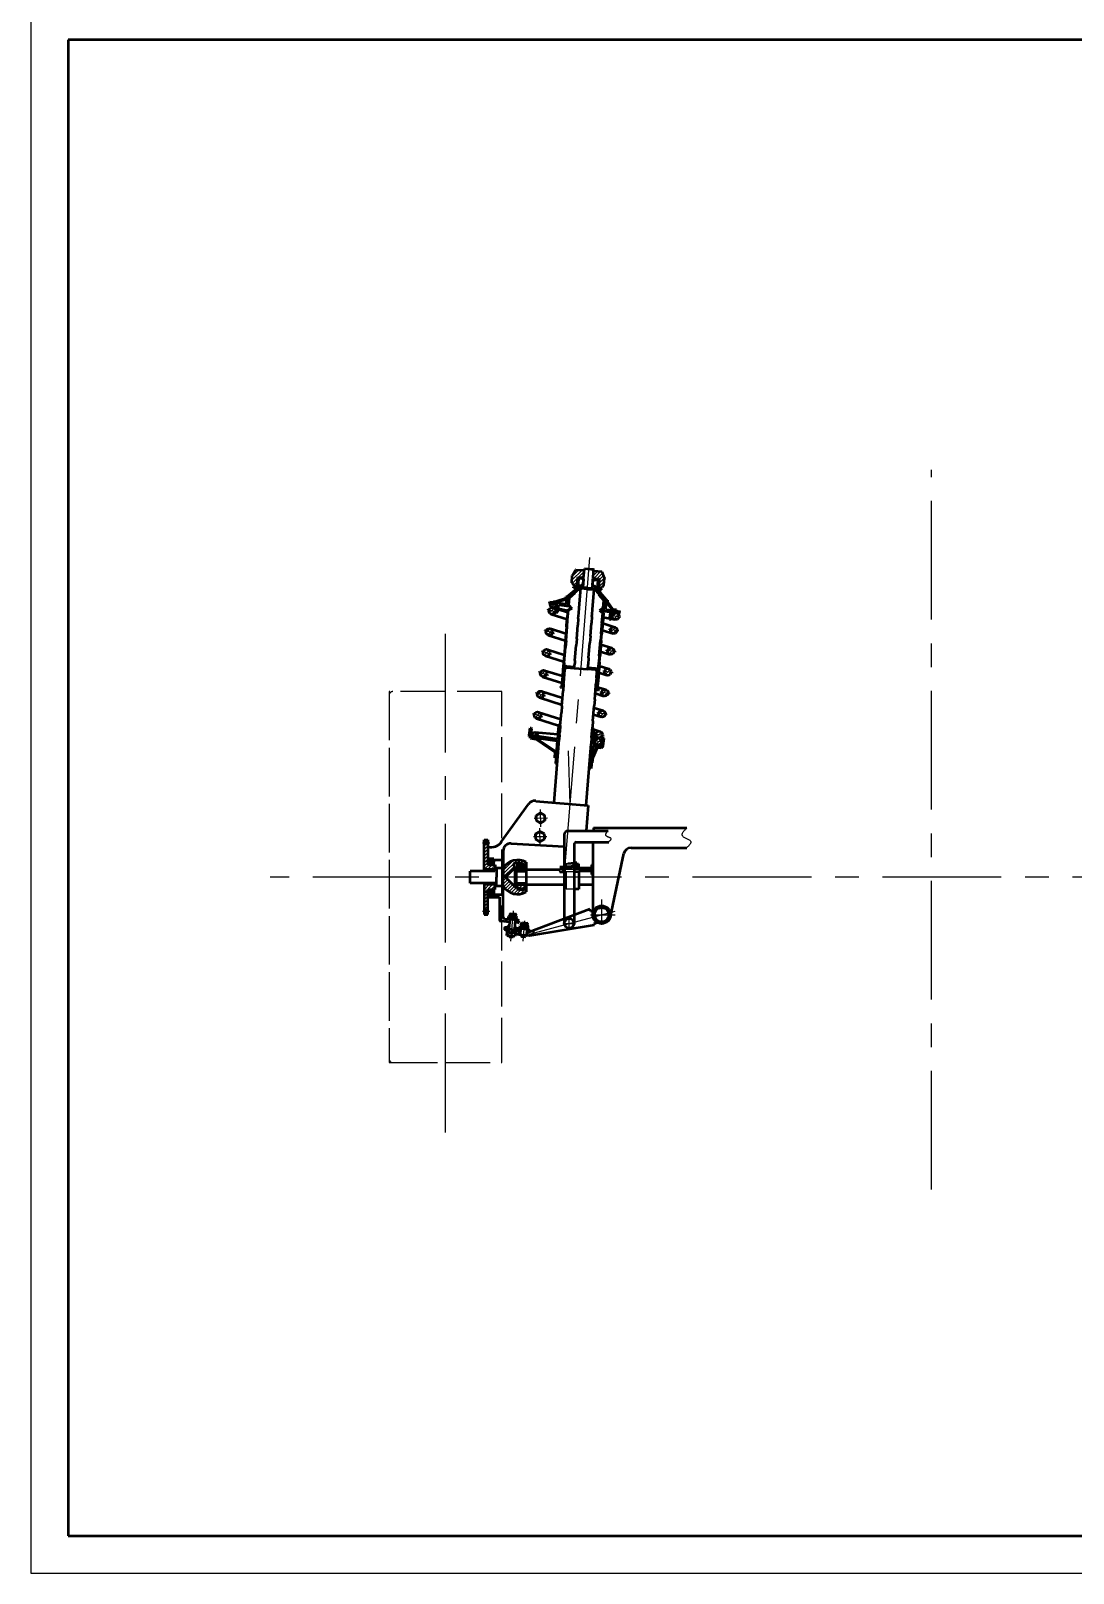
# Model space of a CAD drawing. Header units: millimetres. Extents: x 7185 to 8369, y 2371 to 4859.
# Drawn here: x 7185.3 to 7464, y 2370.5 to 2782.9 of the extents above; entities that cross this region are included whole.
import ezdxf

# ---------------------------------------------------------------- set-up
doc = ezdxf.new("R2010")
doc.units = ezdxf.units.MM
doc.linetypes.add('ACAD_ISO02W100', pattern=[15, 12, -3])
doc.linetypes.add('CENTER', pattern=[50.8, 31.75, -6.35, 6.35, -6.35])
for name, color, linetype, lineweight in [('中心线层', 1, 'CENTER', 25), ('剖面线层', 2, 'Continuous', 25), ('总内框线', 7, 'Continuous', 50), ('标注层', 3, 'Continuous', 25), ('粗实线层', 250, 'Continuous', 50), ('虚线层', 4, 'ACAD_ISO02W100', 25)]:
    doc.layers.add(name, color=color, linetype=linetype, lineweight=lineweight)
pattern_1 = [(45, (7270.7519, 4468.92303), (-0.4490128, 0.4490128), [])]
pattern_2 = [(40, (7438.9614, 4467.35284), (-0.40817013, 0.48643822), [])]

msp = doc.modelspace()

# ---------------------------------------------------------------- hatches: boundary and pattern name
at = {"layer": '剖面线层'}
h = msp.add_hatch(dxfattribs=at)
h.set_pattern_fill('ANSI31', color=256, scale=0.2)
h.set_pattern_definition(pattern_1)
h.paths.add_polyline_path([(7309.42, 2559.94), (7307.49, 2559.94), (7307.49, 2565.52), (7306.49, 2565.52), (7306.49, 2558.64), (7309.42, 2558.64)])
h.paths.add_polyline_path([(7309.11, 2560.55), (7308.81, 2560.55, -0.309941), (7308.53, 2560.55), (7308.07, 2560.55, -0.309941), (7307.78, 2560.55), (7307.49, 2560.55), (7307.49, 2559.94), (7309.11, 2559.94)], flags=17)
h.paths.add_polyline_path([(7309.11, 2561.57), (7307.49, 2561.57), (7307.49, 2560.96), (7307.78, 2560.96, -0.309941), (7308.07, 2560.96), (7308.53, 2560.96, -0.309941), (7308.81, 2560.96), (7309.11, 2560.96)], flags=17)
h.paths.add_polyline_path([(7309.42, 2554.64), (7306.49, 2554.64), (7306.49, 2547.76), (7307.49, 2547.76), (7307.49, 2553.34), (7309.42, 2553.34)])
h.paths.add_polyline_path([(7309.11, 2553.34), (7307.49, 2553.34), (7307.49, 2552.74), (7307.78, 2552.74, -0.309941), (7308.07, 2552.74), (7308.53, 2552.74, -0.309941), (7308.81, 2552.74), (7309.11, 2552.74)], flags=17)
h.paths.add_polyline_path([(7309.11, 2552.32), (7308.81, 2552.32, -0.309941), (7308.53, 2552.32), (7308.07, 2552.32, -0.309941), (7307.78, 2552.32), (7307.49, 2552.32), (7307.49, 2551.72), (7309.11, 2551.72)], flags=17)
h.paths.add_polyline_path([(8367.2, 4858.19), (8369.12, 4858.19), (8369.12, 4859.38), (8367.2, 4859.38)], flags=9)
h = msp.add_hatch(dxfattribs=at)
h.set_pattern_fill('ANSI31', color=256, scale=0.2)
h.set_pattern_definition(pattern_1)
h.paths.add_polyline_path([(7311.62, 2559.04), (7311.62, 2556.64), (7312.25, 2556.64), (7314.84, 2559.23), (7314.84, 2559.43, -1.160876), (7314.98, 2560.39, -0.198746), (7317.79, 2559.66), (7317.79, 2560.6, 0.405398)])
h.paths.add_polyline_path([(7312.25, 2556.64), (7311.62, 2556.64), (7311.62, 2554.24, 0.405398), (7317.79, 2552.68), (7317.79, 2553.59, -0.285368), (7315.3, 2553.59)])
h.paths.add_polyline_path([(7315.3, 2553.94), (7315.3, 2553.59, 0.285368), (7317.79, 2553.59), (7317.79, 2553.94, -0.285368)], flags=17)
h.paths.add_polyline_path([(7317.79, 2553.94), (7317.79, 2554.64), (7315.3, 2554.64), (7315.3, 2553.94, 0.285368)], flags=17)
h.paths.add_polyline_path([(7315.3, 2559.04), (7315.3, 2558.64), (7316.79, 2558.64, 0.414214), (7316.39, 2559.04)], flags=17)
h.paths.add_polyline_path([(7315.78, 2559.52, -0.099854), (7315.73, 2559.74), (7315.3, 2559.56), (7315.3, 2559.32)], flags=17)
h.paths.add_polyline_path([(7316.87, 2559.6, -0.098424), (7316.77, 2559.39), (7317.79, 2558.96), (7317.79, 2559.2)], flags=17)
h.paths.add_polyline_path([(8367.2, 4858.19), (8369.12, 4858.19), (8369.12, 4859.38), (8367.2, 4859.38)], flags=9)
h = msp.add_hatch(dxfattribs=at)
h.set_pattern_fill('ANSI31', color=256, scale=0.2)
h.set_pattern_definition(pattern_1)
h.paths.add_polyline_path([(7341.95, 2628.07), (7340.96, 2628.22), (7339.48, 2630.22), (7339.52, 2630.72), (7339.22, 2630.74), (7339.18, 2630.24), (7340.91, 2627.91), (7341.9, 2627.77)])
h.paths.add_polyline_path([(7328.29, 2630.82), (7328.6, 2630.91), (7328.65, 2631.6), (7328.36, 2631.62), (7328.31, 2631.12), (7325.78, 2630.36), (7325.77, 2630.34), (7325.1, 2630.44), (7325.06, 2630.15), (7325.75, 2630.06)])
h.paths.add_polyline_path([(7333.03, 2636.68), (7331.56, 2636.8), (7331.45, 2636.71), (7331.26, 2634.35), (7331.15, 2634.26), (7330.85, 2634.29), (7330.54, 2634.31), (7330.43, 2634.22), (7330.41, 2634.02), (7331.41, 2633.94), (7331.56, 2634.07), (7331.76, 2636.48), (7332.78, 2636.4), (7332.89, 2636.27), (7333.09, 2636.25), (7333.1, 2636.32), (7333.1, 2636.38), (7333.12, 2636.58)])
h.paths.add_polyline_path([(7337.28, 2636.22), (7337.19, 2636.33), (7336.99, 2636.36), (7335.72, 2636.47), (7335.61, 2636.38), (7335.59, 2636.12), (7335.58, 2636.05), (7335.63, 2636.05), (7335.78, 2636.04), (7335.89, 2636.13), (7335.89, 2636.15), (7336.94, 2636.07), (7336.75, 2633.65), (7336.88, 2633.5), (7337.87, 2633.42), (7337.89, 2633.62), (7337.8, 2633.73), (7337.18, 2633.78), (7337.09, 2633.88)])
h = msp.add_hatch(dxfattribs=at)
h.set_pattern_fill('ANSI31', color=256, scale=0.2)
h.set_pattern_definition(pattern_1)
h.paths.add_polyline_path([(7333.28, 2638.57), (7333.19, 2638.68), (7331.06, 2638.85), (7330.99, 2638.81), (7330.12, 2637.4), (7330.09, 2637.31), (7329.94, 2635.36), (7330.3, 2634.83), (7330.59, 2634.81), (7330.69, 2634.7), (7330.67, 2634.5), (7330.85, 2634.29), (7331.15, 2634.26), (7331.26, 2634.35), (7331.45, 2636.71), (7331.56, 2636.8), (7333.03, 2636.68), (7333.13, 2636.77)])
h.paths.add_polyline_path([(7338.07, 2638.24), (7338, 2638.29), (7335.88, 2638.46), (7335.77, 2638.37), (7335.63, 2636.57), (7335.72, 2636.47), (7336.99, 2636.36), (7337.19, 2636.33), (7337.28, 2636.22), (7337.09, 2633.88), (7337.18, 2633.78), (7337.48, 2633.75), (7337.69, 2633.94), (7337.71, 2634.13), (7337.82, 2634.23), (7338.12, 2634.2), (7338.56, 2634.67), (7338.71, 2636.61), (7338.7, 2636.71)])
h = msp.add_hatch(dxfattribs=at)
h.set_pattern_fill('ANSI31', color=256, scale=0.2)
h.set_pattern_definition(pattern_1)
h.paths.add_polyline_path([(7329.14, 2631.35), (7331.82, 2633.64), (7332.58, 2634.29), (7332.93, 2634.26), (7332.97, 2634.76), (7332.42, 2634.8), (7328.65, 2631.6), (7328.61, 2631.09), (7328.51, 2629.77), (7328.4, 2629.69), (7325.06, 2630.15), (7324.99, 2629.66), (7325.98, 2629.52), (7325.72, 2627.64), (7325.8, 2627.53), (7326.2, 2627.47), (7326.48, 2629.45), (7328.94, 2629.1), (7328.98, 2629.36)])
h.paths.add_polyline_path([(7336.01, 2634.51), (7335.56, 2634.55), (7335.46, 2634.56), (7335.42, 2634.06), (7335.77, 2634.03), (7336.42, 2633.27), (7338.71, 2630.58), (7338.55, 2628.59), (7338.48, 2627.76), (7341.83, 2627.29), (7341.9, 2627.77), (7339.11, 2628.18), (7339.02, 2628.29), (7339.22, 2630.75)])
h = msp.add_hatch(dxfattribs=at)
h.set_pattern_fill('ANSI31', color=256, scale=0.2)
h.set_pattern_definition(pattern_1)
h.paths.add_polyline_path([(7329.34, 2631.35), (7330.86, 2632.64), (7330.77, 2632.74), (7329.14, 2631.35), (7328.98, 2629.36), (7329.81, 2628.52), (7328.87, 2628.01), (7328.65, 2625.29), (7328.51, 2623.55), (7328.2, 2619.75), (7328.06, 2617.98), (7327.74, 2613.94), (7327.59, 2612.18), (7327.44, 2610.29), (7327.3, 2608.56), (7327.23, 2607.66), (7327.12, 2607.57), (7326.92, 2607.58), (7326.91, 2607.38), (7327.21, 2607.36), (7327.42, 2607.54), (7327.51, 2608.59), (7327.54, 2609), (7327.8, 2612.22), (7327.8, 2612.28), (7327.94, 2613.98), (7328.26, 2618.02), (7328.41, 2619.79), (7328.71, 2623.58), (7328.85, 2625.33), (7329.07, 2627.98), (7330, 2628.51), (7329.18, 2629.34)])
h.paths.add_polyline_path([(7338.71, 2630.58), (7337.31, 2632.22), (7337.21, 2632.13), (7338.51, 2630.61), (7338.35, 2628.61), (7337.4, 2627.92), (7338.24, 2627.24), (7338.02, 2624.59), (7337.79, 2621.68), (7337.64, 2619.87), (7337.32, 2615.83), (7337.18, 2614.07), (7336.97, 2611.54), (7336.85, 2610.03), (7336.71, 2608.26), (7336.68, 2607.85), (7336.59, 2606.81), (7336.78, 2606.59), (7337.07, 2606.57), (7337.09, 2606.77), (7336.89, 2606.78), (7336.8, 2606.89), (7336.87, 2607.79), (7336.91, 2608.3), (7337.06, 2610.07), (7337.38, 2614.11), (7337.52, 2615.87), (7337.85, 2619.91), (7337.99, 2621.72), (7338.26, 2625), (7338.44, 2627.24), (7337.59, 2627.89), (7338.55, 2628.59)])
h = msp.add_hatch(dxfattribs=at)
h.set_pattern_fill('ANSI31', color=256, scale=0.2)
h.set_pattern_definition(pattern_1)
h.paths.add_polyline_path([(7320.94, 2600.8), (7320.81, 2599.91), (7321.67, 2599.64, 0.076114), (7321.71, 2599.91, 0.373885)])
h.paths.add_polyline_path([(7320.81, 2599.91), (7319.95, 2600.18, 0.076114), (7319.91, 2599.91, 0.373885), (7320.69, 2599.02)])
h.paths.add_polyline_path([(7321.67, 2599.64), (7320.81, 2599.91), (7320.69, 2599.02, 0.366886)])
h.paths.add_polyline_path([(7320.94, 2600.8, 0.366886), (7319.95, 2600.18), (7320.81, 2599.91)])
h.paths.add_polyline_path([(7321.72, 2606.38), (7321.59, 2605.49), (7322.45, 2605.22, 0.076114), (7322.49, 2605.49, 0.373885)])
h.paths.add_polyline_path([(7321.72, 2606.38, 0.366886), (7320.74, 2605.76), (7321.59, 2605.49)])
h.paths.add_polyline_path([(7322.45, 2605.22), (7321.59, 2605.49), (7321.47, 2604.6, 0.366886)])
h.paths.add_polyline_path([(7321.59, 2605.49), (7320.74, 2605.76, 0.076114), (7320.69, 2605.49, 0.373885), (7321.47, 2604.6)])
h.paths.add_polyline_path([(7322.5, 2611.96, 0.366886), (7321.52, 2611.34), (7322.38, 2611.07)])
h.paths.add_polyline_path([(7322.5, 2611.96), (7322.38, 2611.07), (7323.24, 2610.8, 0.076114), (7323.28, 2611.07, 0.373885)])
h.paths.add_polyline_path([(7322.38, 2611.07), (7321.52, 2611.34, 0.076114), (7321.48, 2611.07, 0.373885), (7322.25, 2610.18)])
h.paths.add_polyline_path([(7323.24, 2610.8), (7322.38, 2611.07), (7322.25, 2610.18, 0.366886)])
h.paths.add_polyline_path([(7323.16, 2616.65), (7322.3, 2616.92, 0.076114), (7322.26, 2616.65, 0.373885), (7323.04, 2615.76)])
h.paths.add_polyline_path([(7324.02, 2616.38), (7323.16, 2616.65), (7323.04, 2615.76, 0.366886)])
h.paths.add_polyline_path([(7323.29, 2617.54), (7323.16, 2616.65), (7324.02, 2616.38, 0.076114), (7324.06, 2616.65, 0.373885)])
h.paths.add_polyline_path([(7323.29, 2617.54, 0.366886), (7322.3, 2616.92), (7323.16, 2616.65)])
h.paths.add_polyline_path([(7320.16, 2595.28, 0.404152), (7319.15, 2594.55), (7320.04, 2594.39)])
h.paths.add_polyline_path([(7320.16, 2595.28), (7320.04, 2594.39), (7320.93, 2594.27, 0.414214)])
h.paths.add_polyline_path([(7339.73, 2612.38, 0.414214), (7338.71, 2611.62), (7339.61, 2611.49)])
h.paths.add_polyline_path([(7339.73, 2612.38), (7339.61, 2611.49), (7340.5, 2611.37, 0.034921), (7340.51, 2611.49, 0.373885)])
h.paths.add_polyline_path([(7339.61, 2611.49), (7338.71, 2611.62, 0.034921), (7338.71, 2611.49, 0.373885), (7339.48, 2610.6)])
h.paths.add_polyline_path([(7340.5, 2611.37), (7339.61, 2611.49), (7339.48, 2610.6, 0.414214)])
h.paths.add_polyline_path([(7338.95, 2606.8, 0.414214), (7337.93, 2606.04), (7338.82, 2605.91)])
h.paths.add_polyline_path([(7338.95, 2606.8), (7338.82, 2605.91), (7339.71, 2605.79, 0.034921), (7339.72, 2605.91, 0.373885)])
h.paths.add_polyline_path([(7338.82, 2605.91), (7337.93, 2606.04, 0.034921), (7337.92, 2605.91, 0.373885), (7338.7, 2605.02)])
h.paths.add_polyline_path([(7339.71, 2605.79), (7338.82, 2605.91), (7338.7, 2605.02, 0.414214)])
h.paths.add_polyline_path([(7338.16, 2601.22, 0.414214), (7337.15, 2600.46), (7338.04, 2600.33)])
h.paths.add_polyline_path([(7338.16, 2601.22), (7338.04, 2600.33), (7338.93, 2600.21, 0.034921), (7338.94, 2600.33, 0.373885)])
h.paths.add_polyline_path([(7338.04, 2600.33), (7337.15, 2600.46, 0.034921), (7337.14, 2600.33, 0.373885), (7337.91, 2599.44)])
h.paths.add_polyline_path([(7338.93, 2600.21), (7338.04, 2600.33), (7337.91, 2599.44, 0.414214)])
h.paths.add_polyline_path([(7337.12, 2593.81, 0.414214), (7336.1, 2593.04), (7337, 2592.92)])
h.paths.add_polyline_path([(7337.12, 2593.81), (7337, 2592.92), (7337.89, 2592.79, 0.034921), (7337.9, 2592.92, 0.373885)])
h.paths.add_polyline_path([(7337, 2592.92), (7336.1, 2593.04, 0.034921), (7336.1, 2592.92, 0.373885), (7336.87, 2592.03)])
h.paths.add_polyline_path([(7337.89, 2592.79), (7337, 2592.92), (7336.87, 2592.03, 0.414214)])
h.paths.add_polyline_path([(7337.38, 2595.64, 0.414214), (7336.36, 2594.88), (7337.25, 2594.75)])
h.paths.add_polyline_path([(7337.25, 2594.75), (7336.36, 2594.88, 0.034921), (7336.35, 2594.75, 0.373885), (7337.13, 2593.86)])
h.paths.add_polyline_path([(7338.14, 2594.63), (7337.25, 2594.75), (7337.13, 2593.86, 0.414214)])
h.paths.add_polyline_path([(7337.38, 2595.64), (7337.25, 2594.75), (7338.14, 2594.63, 0.034921), (7338.15, 2594.75, 0.373885)])
edge = h.paths.add_edge_path()
edge.add_arc((7340.39, 2617.07), 0.9, 0, 360)
edge = h.paths.add_edge_path()
edge.add_arc((7341.17, 2622.65), 0.9, 0, 360)
edge = h.paths.add_edge_path()
edge.add_arc((7323.95, 2622.23), 0.9, 0, 360)
edge = h.paths.add_edge_path()
edge.add_arc((7341.7, 2626.39), 0.9, 0, 360)
edge = h.paths.add_edge_path()
edge.add_arc((7324.73, 2627.81), 0.9, 0, 360)
edge = h.paths.add_edge_path()
edge.add_arc((7324.98, 2629.61), 0.9, 168.5595, 355.4405)
h = msp.add_hatch(dxfattribs=at)
h.set_pattern_fill('ANSI31', color=256, scale=0.2)
h.set_pattern_definition(pattern_1)
edge = h.paths.add_edge_path()
edge.add_arc((7324.98, 2629.61), 0.9, 168.5595, 355.4405)
edge.add_line((7324, 2629.8), (7325.98, 2629.52))
at = {"layer": '虚线层'}
h = msp.add_hatch(dxfattribs=at)
h.set_pattern_fill('ANSI31', color=256, scale=0.2, angle=-5)
h.set_pattern_definition(pattern_2)
edge = h.paths.add_edge_path()
edge.add_line((7313.3, 2544.62), (7313.36, 2545.37))
edge.add_line((7313.36, 2545.37), (7312.42, 2545.45))
edge.add_spline(control_points=[(7312.42, 2545.45), (7312.57, 2545.34), (7312.88, 2545.09), (7312.13, 2545.06), (7312.32, 2544.77), (7312.38, 2544.7)], knot_values=[0, 0, 0, 0, 1.947932, 4.156081, 5.538061, 5.538061, 5.538061, 5.538061], degree=3, periodic=0)
edge.add_line((7312.38, 2544.7), (7313.3, 2544.62))
h.paths.add_polyline_path([(7315.77, 2544.96, 0.414214), (7315.59, 2545.18), (7314.84, 2545.24), (7314.77, 2544.49), (7315.53, 2544.43, 0.414214), (7315.74, 2544.61)])
h.paths.add_polyline_path([(7312.88, 2542.93, -0.184364), (7313.2, 2543.55), (7313.23, 2543.8, 0.156472), (7312.77, 2543.25), (7312.27, 2543.29, 0.414214), (7312.05, 2543.11), (7312.04, 2543.01)])
h = msp.add_hatch(dxfattribs=at)
h.set_pattern_fill('ANSI31', color=256, scale=0.2, angle=-5)
h.set_pattern_definition(pattern_2)
h.paths.add_polyline_path([(7315.01, 2543.05, 0.144439), (7314.7, 2543.64), (7314.68, 2543.38, -0.16751), (7314.85, 2542.75), (7316.34, 2542.62), (7316.37, 2542.93)])
h.paths.add_polyline_path([(7316.3, 2542.12), (7316.34, 2542.62), (7315.04, 2542.74, -0.422905), (7313.75, 2541.64), (7313.69, 2540.98), (7314.76, 2540.88), (7314.86, 2541.85, -0.414214), (7315.29, 2542.21)])
h.paths.add_polyline_path([(7313.69, 2540.98), (7313.75, 2541.64, -0.420592), (7312.69, 2542.95), (7312.04, 2543.01), (7312.02, 2542.7, 0.414214), (7312.2, 2542.48), (7312.35, 2542.47, -0.414214), (7312.71, 2542.03), (7312.62, 2541.07)])
h = msp.add_hatch(dxfattribs=at)
h.set_pattern_fill('ANSI31', color=256, scale=0.2, angle=-5)
h.set_pattern_definition([(40, (7434.78314, 4486.1372), (-0.40817013, 0.48643822), [])])
edge = h.paths.add_edge_path()
edge.add_spline(control_points=[(7319.89, 2541.11), (7319.77, 2541.19), (7319.54, 2541.35), (7319.67, 2541.6), (7319.73, 2541.71)], knot_values=[3.77514, 3.77514, 3.77514, 3.77514, 5.659684, 7.363466, 7.363466, 7.363466, 7.363466], degree=3, periodic=0)
edge.add_spline(control_points=[(7319.73, 2541.71), (7319.8, 2541.83), (7319.94, 2542.09), (7319.67, 2542.23), (7319.53, 2542.3)], knot_values=[0, 0, 0, 0, 1.808148, 3.77514, 3.77514, 3.77514, 3.77514], degree=3, periodic=0)
edge.add_line((7319.53, 2542.3), (7318.56, 2541.93))
edge.add_line((7318.56, 2541.93), (7318.28, 2541.95))
edge.add_arc((7318.26, 2542.15), 0.2, 265, 275.801, ccw=False)
edge.add_line((7318.24, 2541.95), (7317.89, 2541.98))
edge.add_line((7317.89, 2541.98), (7317.81, 2540.98))
edge.add_line((7317.81, 2540.98), (7318.64, 2540.91))
edge.add_line((7318.64, 2540.91), (7319.89, 2541.11))
h.paths.add_polyline_path([(7316.3, 2542.12), (7315.29, 2542.21, 0.414214), (7314.86, 2541.85), (7314.8, 2541.26), (7316.21, 2541.13)])

# ---------------------------------------------------------------- linework, layer by layer
for p, q in [((7185.27, 2790.52), (7185.27, 2370.52)), ((7185.27, 2370.52), (7779.27, 2370.52))]:
    msp.add_line(p, q)
at = {"layer": '中心线层'}
for p, q in [((7426.18, 2473.09), (7426.18, 2665.57)), ((7328.2, 2559.8), (7335.15, 2646.3)), ((7326.07, 2627.39), (7323.4, 2628.23)), ((7324.99, 2629.66), (7325.06, 2630.15)), ((7343.09, 2626.19), (7340.31, 2626.58)), ((7323.09, 2622.5), (7322.61, 2622.65)), ((7323.95, 2622.23), (7323.09, 2622.5)), ((7323.95, 2622.23), (7324.81, 2621.96)), ((7324.81, 2621.96), (7325.28, 2621.81)), ((7342.56, 2622.46), (7339.79, 2622.85)), ((7322.3, 2616.92), (7321.83, 2617.07)), ((7323.16, 2616.65), (7322.3, 2616.92)), ((7323.16, 2616.65), (7324.02, 2616.38)), ((7324.02, 2616.38), (7324.5, 2616.23)), ((7341.78, 2616.88), (7339, 2617.27)), ((7321.52, 2611.34), (7321.04, 2611.49)), ((7322.38, 2611.07), (7321.52, 2611.34)), ((7322.38, 2611.07), (7323.24, 2610.8)), ((7323.24, 2610.8), (7323.71, 2610.65)), ((7340.99, 2611.3), (7338.22, 2611.69)), ((7320.74, 2605.76), (7320.26, 2605.91)), ((7321.59, 2605.49), (7320.74, 2605.76)), ((7321.59, 2605.49), (7322.45, 2605.22)), ((7322.45, 2605.22), (7322.93, 2605.07)), ((7340.21, 2605.72), (7337.43, 2606.11)), ((7319.95, 2600.18), (7319.47, 2600.33)), ((7320.81, 2599.91), (7319.95, 2600.18)), ((7320.81, 2599.91), (7321.67, 2599.64)), ((7321.67, 2599.64), (7322.15, 2599.49)), ((7339.42, 2600.14), (7336.65, 2600.53)), ((7335.87, 2594.95), (7338.64, 2594.56)), ((7338.38, 2592.72), (7335.61, 2593.11)), ((7321.66, 2570.09), (7321.58, 2574.68)), ((7319.86, 2572.43), (7323.48, 2572.45)), ((7321.49, 2565.13), (7321.41, 2569.72)), ((7306.11, 2565.79), (7308.07, 2565.79)), ((7319.69, 2567.46), (7323.31, 2567.49)), ((7307.93, 2560.4), (7307.93, 2561.23)), ((7308.67, 2561.19), (7308.67, 2560.38)), ((7309.5, 2560.75), (7306.93, 2560.75)), ((7315.55, 2559.74), (7317.06, 2559.74)), ((7316.31, 2559.06), (7316.31, 2560.64)), ((7335.92, 2558.64), (7324.5, 2558.64)), ((7327.95, 2560.28), (7330.55, 2560.28)), ((7307.93, 2552.88), (7307.93, 2552.05)), ((7308.67, 2552.09), (7308.67, 2552.91)), ((7309.5, 2552.53), (7306.93, 2552.53)), ((7337.95, 2543.87), (7337.95, 2550.65)), ((7306.11, 2547.5), (7308.07, 2547.5)), ((7315.22, 2545.67), (7312.94, 2545.88)), ((7314.3, 2547.63), (7313.55, 2539.48)), ((7317.35, 2544.99), (7316.87, 2539.49)), ((7318.63, 2541.42), (7341.54, 2547.56)), ((7329.22, 2543.33), (7329.22, 2545.42)), ((7334.96, 2546.59), (7341.52, 2546.59)), ((7318.29, 2543.23), (7316.01, 2543.44)), ((7327.95, 2544.26), (7330.55, 2544.26))]:
    msp.add_line(p, q, dxfattribs=at)
at = {"layer": '中心线层', "lineweight": -3}
for p, q in [((7296.18, 2488.38), (7296.18, 2624.78)), ((7597.23, 2556.64), (7249.27, 2556.64))]:
    msp.add_line(p, q, dxfattribs=at)
at = {"layer": '中心线层'}
msp.add_lwpolyline([(7326.13, 2629.27), (7325.27, 2629.54), (7324.42, 2629.81), (7323.94, 2629.96)], dxfattribs=at)
at = {"layer": '总内框线'}
for p, q in [((7769.27, 2780.52), (7195.27, 2780.52)), ((7195.27, 2780.52), (7195.27, 2380.52)), ((7195.27, 2380.52), (7769.27, 2380.52))]:
    msp.add_line(p, q, dxfattribs=at)
at = {"layer": '标注层'}
for q in [(7329.11, 2590.37), (7329.51, 2576.19)]:
    msp.add_line((7329.51, 2576.19), q, dxfattribs=at)
at = {"layer": '粗实线层'}
for p, q in [((7329.94, 2635.36), (7330.09, 2637.31)), ((7329.94, 2635.36), (7330.3, 2634.83)), ((7330.12, 2637.4), (7330.09, 2637.31)), ((7330.12, 2637.4), (7330.99, 2638.81)), ((7331.06, 2638.85), (7330.99, 2638.81)), ((7330.99, 2638.81), (7331.06, 2638.85)), ((7330.99, 2638.81), (7331.06, 2638.85)), ((7331.06, 2638.85), (7333.19, 2638.68)), ((7331.45, 2636.71), (7331.26, 2634.35)), ((7331.45, 2636.71), (7331.56, 2636.8)), ((7333.03, 2636.68), (7331.56, 2636.8)), ((7331.76, 2636.48), (7331.56, 2634.07)), ((7331.75, 2636.38), (7331.66, 2635.24)), ((7332.78, 2636.4), (7331.76, 2636.48)), ((7332.78, 2636.4), (7332.89, 2636.27)), ((7332.89, 2636.27), (7333.09, 2636.25)), ((7333.1, 2636.32), (7332.92, 2634.06)), ((7332.98, 2634.86), (7333.09, 2636.2)), ((7333.13, 2636.77), (7333.03, 2636.68)), ((7333.03, 2636.68), (7333.12, 2636.58)), ((7333.1, 2636.38), (7333.12, 2636.58)), ((7333.1, 2636.32), (7333.1, 2636.38)), ((7333.12, 2636.58), (7333.31, 2638.97)), ((7333.13, 2636.77), (7333.28, 2638.57)), ((7333.19, 2638.68), (7333.28, 2638.57)), ((7333.29, 2638.67), (7333.32, 2639.12)), ((7333.32, 2639.12), (7333.38, 2639.16)), ((7333.32, 2639.12), (7335.81, 2638.92)), ((7333.38, 2639.16), (7335.77, 2638.97)), ((7335.59, 2636.12), (7335.41, 2633.86)), ((7335.47, 2634.66), (7335.58, 2636)), ((7335.58, 2636.05), (7335.78, 2636.04)), ((7335.59, 2636.12), (7335.61, 2636.38)), ((7335.63, 2636.57), (7335.61, 2636.38)), ((7335.72, 2636.47), (7335.61, 2636.38)), ((7335.63, 2636.57), (7335.77, 2638.37)), ((7335.63, 2636.57), (7335.72, 2636.47)), ((7335.72, 2636.47), (7336.99, 2636.36)), ((7335.77, 2638.97), (7335.81, 2638.92)), ((7335.78, 2638.47), (7335.77, 2638.37)), ((7335.88, 2638.46), (7335.77, 2638.37)), ((7335.78, 2638.47), (7335.81, 2638.92)), ((7335.78, 2638.47), (7335.8, 2638.77)), ((7335.78, 2636.04), (7335.92, 2636.15)), ((7338, 2638.29), (7335.88, 2638.46)), ((7335.92, 2636.15), (7336.94, 2636.07)), ((7336.94, 2636.07), (7336.75, 2633.65)), ((7336.93, 2635.97), (7336.84, 2634.82)), ((7336.99, 2636.36), (7337.19, 2636.33)), ((7337.28, 2636.22), (7337.09, 2633.88)), ((7337.19, 2636.33), (7337.28, 2636.22)), ((7338, 2638.29), (7338.07, 2638.24)), ((7338.7, 2636.71), (7338.07, 2638.24)), ((7338.56, 2634.67), (7338.71, 2636.61)), ((7338.7, 2636.71), (7338.71, 2636.61)), ((7328.36, 2631.62), (7328.31, 2631.12)), ((7328.65, 2631.6), (7328.36, 2631.62)), ((7328.51, 2629.77), (7328.65, 2631.59)), ((7328.65, 2631.59), (7328.61, 2631.09)), ((7328.65, 2631.6), (7332.42, 2634.8)), ((7329.14, 2631.35), (7328.98, 2629.36)), ((7331.82, 2633.64), (7329.14, 2631.35)), ((7329.18, 2629.34), (7329.34, 2631.35)), ((7329.34, 2631.35), (7330.86, 2632.64)), ((7330.59, 2634.81), (7330.3, 2634.83)), ((7330.41, 2634.02), (7330.43, 2634.22)), ((7331.41, 2633.94), (7330.41, 2634.02)), ((7330.54, 2634.31), (7330.43, 2634.22)), ((7331.15, 2634.26), (7330.54, 2634.31)), ((7330.59, 2634.81), (7330.69, 2634.7)), ((7330.67, 2634.5), (7330.69, 2634.7)), ((7330.67, 2634.5), (7330.85, 2634.29)), ((7330.86, 2632.64), (7330.77, 2632.74)), ((7331.15, 2634.26), (7330.85, 2634.29)), ((7331.26, 2634.35), (7331.15, 2634.26)), ((7331.56, 2634.07), (7331.41, 2633.94)), ((7332.58, 2634.29), (7331.82, 2633.64)), ((7331.91, 2633.53), (7331.82, 2633.64)), ((7332.35, 2633.9), (7331.91, 2633.53)), ((7331.93, 2628.68), (7332.35, 2633.9)), ((7334.14, 2633.66), (7332.34, 2633.8)), ((7332.57, 2634.09), (7332.35, 2633.9)), ((7332.57, 2634.09), (7332.35, 2633.9)), ((7332.42, 2634.8), (7332.97, 2634.76)), ((7334.16, 2633.96), (7332.57, 2634.09)), ((7332.93, 2634.26), (7332.58, 2634.29)), ((7334.16, 2633.96), (7332.97, 2634.05)), ((7334.14, 2633.66), (7335.93, 2633.52)), ((7334.16, 2633.96), (7335.76, 2633.83)), ((7334.16, 2633.96), (7335.36, 2633.86)), ((7334.16, 2633.96), (7335.36, 2633.86)), ((7335.42, 2634.06), (7335.77, 2634.03)), ((7335.46, 2634.56), (7336.01, 2634.51)), ((7335.5, 2628.18), (7335.94, 2633.61)), ((7335.76, 2633.83), (7335.94, 2633.61)), ((7335.77, 2634.03), (7336.42, 2633.27)), ((7335.94, 2633.61), (7336.31, 2633.18)), ((7339.22, 2630.75), (7336.01, 2634.51)), ((7336.31, 2633.18), (7336.42, 2633.27)), ((7336.42, 2633.27), (7338.71, 2630.58)), ((7336.75, 2633.65), (7336.88, 2633.5)), ((7336.88, 2633.5), (7337.87, 2633.42)), ((7337.09, 2633.88), (7337.18, 2633.78)), ((7337.18, 2633.78), (7337.8, 2633.73)), ((7337.18, 2633.78), (7337.48, 2633.75)), ((7337.21, 2632.13), (7337.31, 2632.22)), ((7338.51, 2630.61), (7337.21, 2632.13)), ((7337.69, 2633.94), (7337.48, 2633.75)), ((7337.69, 2633.94), (7337.71, 2634.13)), ((7337.82, 2634.23), (7337.71, 2634.13)), ((7337.8, 2633.73), (7337.89, 2633.62)), ((7337.82, 2634.23), (7338.12, 2634.2)), ((7337.87, 2633.42), (7337.89, 2633.62)), ((7338.56, 2634.67), (7338.12, 2634.2)), ((7324, 2629.8), (7324.07, 2630.29)), ((7324, 2629.8), (7325.98, 2629.52)), ((7324.07, 2630.29), (7328.4, 2629.69)), ((7324.86, 2628.72), (7325.84, 2628.53)), ((7325, 2628.67), (7325.83, 2628.41)), ((7325.06, 2630.14), (7325.1, 2630.44)), ((7325.1, 2630.44), (7325.77, 2630.34)), ((7325.98, 2629.52), (7325.72, 2627.64)), ((7325.72, 2627.64), (7325.8, 2627.53)), ((7328.29, 2630.82), (7325.75, 2630.06)), ((7325.75, 2630.06), (7325.75, 2630.06)), ((7325.78, 2630.36), (7325.77, 2630.34)), ((7328.31, 2631.12), (7325.78, 2630.36)), ((7325.8, 2627.53), (7326.2, 2627.47)), ((7326.2, 2627.47), (7326.48, 2629.45)), ((7326.31, 2628.26), (7328.82, 2627.47)), ((7326.33, 2628.43), (7328.86, 2627.94)), ((7326.48, 2629.45), (7329.27, 2629.06)), ((7328.29, 2630.82), (7328.6, 2630.91)), ((7328.51, 2629.77), (7328.4, 2629.69)), ((7328.87, 2628.01), (7328.65, 2625.29)), ((7328.85, 2625.33), (7329.07, 2627.98)), ((7329.81, 2628.52), (7328.87, 2628.01)), ((7328.98, 2629.36), (7328.94, 2629.1)), ((7328.98, 2629.36), (7329.81, 2628.52)), ((7330, 2628.51), (7329.07, 2627.98)), ((7329.18, 2629.34), (7330, 2628.51)), ((7331.7, 2625.75), (7331.82, 2627.26)), ((7331.82, 2627.26), (7331.93, 2628.68)), ((7335.4, 2626.94), (7335.5, 2628.18)), ((7338.35, 2628.61), (7337.4, 2627.92)), ((7337.4, 2627.92), (7338.24, 2627.24)), ((7338.55, 2628.59), (7337.59, 2627.89)), ((7337.59, 2627.89), (7341.83, 2627.29)), ((7337.59, 2627.89), (7338.44, 2627.24)), ((7338.02, 2624.59), (7338.24, 2627.24)), ((7338.44, 2627.24), (7338.22, 2624.52)), ((7338.35, 2628.61), (7338.51, 2630.61)), ((7338.51, 2630.6), (7338.35, 2628.61)), ((7338.61, 2629.45), (7338.48, 2627.76)), ((7338.49, 2627.96), (7338.48, 2627.76)), ((7338.71, 2630.58), (7338.55, 2628.59)), ((7338.61, 2629.45), (7338.71, 2630.59)), ((7339.02, 2628.29), (7339.22, 2630.74)), ((7339.02, 2628.29), (7339.11, 2628.18)), ((7339.11, 2628.18), (7342.89, 2627.62)), ((7340.91, 2627.91), (7339.18, 2630.24)), ((7339.22, 2630.74), (7339.52, 2630.72)), ((7339.52, 2630.72), (7339.48, 2630.22)), ((7339.48, 2630.22), (7340.96, 2628.22)), ((7340.21, 2626.52), (7340.35, 2627.5)), ((7340.71, 2626.48), (7340.84, 2627.43)), ((7341.83, 2627.29), (7340.84, 2627.43)), ((7341.83, 2627.29), (7340.84, 2627.43)), ((7341.95, 2628.07), (7340.96, 2628.22)), ((7341.82, 2627.28), (7341.9, 2627.77)), ((7341.83, 2627.29), (7341.93, 2627.28)), ((7341.83, 2627.29), (7342.82, 2627.15)), ((7341.9, 2627.77), (7341.95, 2628.07)), ((7341.93, 2627.28), (7342.72, 2627.16)), ((7324.22, 2623.09), (7328.37, 2621.79)), ((7324.46, 2626.95), (7328.68, 2625.63)), ((7328.51, 2623.55), (7328.2, 2619.75)), ((7328.41, 2619.79), (7328.71, 2623.58)), ((7328.51, 2623.55), (7328.65, 2625.29)), ((7328.71, 2623.58), (7328.85, 2625.33)), ((7331.26, 2620.37), (7331.55, 2624)), ((7331.7, 2625.75), (7331.55, 2624)), ((7334.93, 2621.1), (7335.21, 2624.55)), ((7335.35, 2626.3), (7335.21, 2624.55)), ((7335.35, 2626.3), (7335.4, 2626.94)), ((7337.79, 2621.68), (7338.05, 2624.97)), ((7338.26, 2625), (7337.99, 2621.72)), ((7338.22, 2624.52), (7341.44, 2623.51)), ((7338.35, 2626.12), (7340.1, 2625.78)), ((7340.07, 2625.52), (7340.21, 2626.52)), ((7340.46, 2625.47), (7340.07, 2625.52)), ((7340.58, 2625.55), (7340.46, 2625.47)), ((7340.71, 2626.48), (7340.58, 2625.55)), ((7340.6, 2625.68), (7341.53, 2625.5)), ((7323.68, 2621.37), (7328.22, 2619.95)), ((7328.2, 2619.75), (7328.06, 2617.98)), ((7328.41, 2619.79), (7328.26, 2618.02)), ((7331.26, 2620.37), (7331.12, 2618.59)), ((7334.46, 2615.27), (7334.79, 2619.31)), ((7334.93, 2621.1), (7334.79, 2619.31)), ((7337.32, 2615.83), (7337.64, 2619.87)), ((7337.85, 2619.91), (7337.52, 2615.87)), ((7337.79, 2621.68), (7337.64, 2619.87)), ((7337.76, 2618.84), (7340.66, 2617.93)), ((7337.85, 2619.91), (7337.99, 2621.72)), ((7338.07, 2622.69), (7341.05, 2621.76)), ((7322.89, 2615.79), (7327.76, 2614.26)), ((7323.43, 2617.51), (7327.91, 2616.1)), ((7328.06, 2617.98), (7327.74, 2613.94)), ((7327.94, 2613.98), (7328.26, 2618.02)), ((7330.79, 2614.54), (7331.12, 2618.59)), ((7334.46, 2615.27), (7334.32, 2613.51)), ((7337.32, 2615.83), (7337.18, 2614.07)), ((7337.38, 2614.11), (7337.52, 2615.87)), ((7337.61, 2617), (7340.12, 2616.21)), ((7322.65, 2611.93), (7327.45, 2610.42)), ((7327.59, 2612.18), (7327.44, 2610.29)), ((7327.8, 2612.22), (7327.51, 2608.59)), ((7327.8, 2612.22), (7327.51, 2608.59)), ((7327.74, 2613.94), (7327.59, 2612.18)), ((7327.94, 2613.98), (7327.8, 2612.28)), ((7327.8, 2612.28), (7327.8, 2612.22)), ((7327.8, 2608.56), (7328.09, 2612.05)), ((7327.8, 2608.56), (7328.09, 2612.05)), ((7328.1, 2612.25), (7328.09, 2612.05)), ((7328.64, 2612.71), (7330.63, 2612.55)), ((7328.66, 2613.01), (7330.66, 2612.85)), ((7330.63, 2612.57), (7330.73, 2613.79)), ((7330.63, 2612.55), (7334.22, 2612.26)), ((7330.79, 2614.54), (7330.73, 2613.79)), ((7334.22, 2612.26), (7334.32, 2613.51)), ((7336.22, 2612.1), (7334.22, 2612.26)), ((7336.24, 2612.4), (7334.25, 2612.56)), ((7336.55, 2609.97), (7336.66, 2611.36)), ((7336.67, 2611.56), (7336.66, 2611.36)), ((7336.97, 2611.54), (7336.85, 2610.03)), ((7336.97, 2611.54), (7337.18, 2614.07)), ((7337.38, 2614.11), (7337.06, 2610.07)), ((7337.16, 2611.32), (7339.34, 2610.63)), ((7337.3, 2613.16), (7339.87, 2612.35)), ((7322.11, 2610.21), (7327.31, 2608.58)), ((7326.92, 2607.58), (7326.91, 2607.38)), ((7326.91, 2607.38), (7327.21, 2607.36)), ((7327.12, 2607.57), (7326.92, 2607.58)), ((7327.23, 2607.66), (7327.12, 2607.57)), ((7327.42, 2607.54), (7327.21, 2607.36)), ((7327.3, 2608.56), (7327.23, 2607.66)), ((7327.3, 2608.56), (7327.27, 2608.13)), ((7327.44, 2610.29), (7327.3, 2608.56)), ((7327.34, 2609.07), (7327.3, 2608.56)), ((7327.31, 2602.42), (7327.64, 2606.46)), ((7327.42, 2607.54), (7327.51, 2608.59)), ((7327.47, 2608.17), (7327.51, 2608.59)), ((7327.54, 2609), (7327.51, 2608.59)), ((7327.8, 2608.56), (7327.51, 2608.59)), ((7327.8, 2608.56), (7327.51, 2608.59)), ((7327.78, 2608.23), (7327.64, 2606.46)), ((7327.78, 2608.23), (7327.8, 2608.56)), ((7336.08, 2604.16), (7336.38, 2607.87)), ((7336.38, 2607.87), (7336.4, 2608.2)), ((7336.38, 2607.87), (7336.68, 2607.85)), ((7336.55, 2609.97), (7336.4, 2608.2)), ((7336.59, 2606.81), (7336.68, 2607.85)), ((7336.59, 2606.81), (7336.78, 2606.59)), ((7336.71, 2608.26), (7336.68, 2607.85)), ((7336.85, 2610.03), (7336.71, 2608.26)), ((7337.07, 2606.57), (7336.78, 2606.59)), ((7336.87, 2607.79), (7336.8, 2606.89)), ((7336.8, 2606.89), (7336.89, 2606.78)), ((7336.85, 2607.47), (7339.09, 2606.77)), ((7336.91, 2608.3), (7336.87, 2607.79)), ((7336.89, 2606.78), (7337.09, 2606.77)), ((7337.06, 2610.07), (7336.91, 2608.3)), ((7337.09, 2606.77), (7337.07, 2606.57)), ((7321.33, 2604.63), (7327.34, 2602.74)), ((7321.86, 2606.35), (7327.48, 2604.58)), ((7327.31, 2602.42), (7327.17, 2600.66)), ((7335.62, 2598.47), (7335.94, 2602.4)), ((7336.08, 2604.16), (7335.94, 2602.4)), ((7336.21, 2605.79), (7338.55, 2605.05)), ((7320.54, 2599.05), (7326.39, 2597.21)), ((7321.08, 2600.77), (7327.03, 2598.9)), ((7326.89, 2597.17), (7327.17, 2600.66)), ((7335.62, 2598.47), (7335.48, 2596.7)), ((7335.75, 2600.1), (7337.77, 2599.47)), ((7335.9, 2601.94), (7338.31, 2601.19)), ((7318.55, 2594.6), (7318.48, 2594.11)), ((7318.48, 2594.11), (7326.06, 2593.04)), ((7318.55, 2594.6), (7318.83, 2596.58)), ((7318.83, 2596.58), (7319.13, 2596.54)), ((7318.94, 2594.04), (7318.9, 2593.75)), ((7319.11, 2595.03), (7319.03, 2594.57)), ((7319.03, 2594.57), (7319.15, 2594.55)), ((7319.11, 2595.03), (7319.3, 2596.32)), ((7319.13, 2596.54), (7319.3, 2596.32)), ((7320.04, 2594.39), (7319.15, 2594.55)), ((7319.15, 2594.55), (7319.15, 2594.55)), ((7326.1, 2593.54), (7320.04, 2594.39)), ((7326.19, 2594.76), (7320.11, 2595.29)), ((7326.19, 2594.77), (7326.1, 2593.54)), ((7326.24, 2595.32), (7326.19, 2594.77)), ((7326.19, 2594.77), (7326.19, 2594.77)), ((7326.38, 2597.1), (7326.24, 2595.32)), ((7326.38, 2597.1), (7326.42, 2597.53)), ((7326.42, 2597.53), (7326.91, 2597.49)), ((7326.69, 2594.73), (7326.59, 2593.47)), ((7326.69, 2594.73), (7326.75, 2595.4)), ((7326.89, 2597.17), (7326.75, 2595.4)), ((7335.26, 2593.97), (7335.48, 2596.7)), ((7335.94, 2596.19), (7335.44, 2596.23)), ((7335.76, 2594), (7335.94, 2596.19)), ((7335.78, 2594.27), (7336.98, 2593.89)), ((7335.91, 2596.11), (7337.52, 2595.61)), ((7318.9, 2593.75), (7320.39, 2593.54)), ((7320.39, 2593.54), (7325.52, 2590.08)), ((7320.43, 2593.83), (7325.52, 2590.4)), ((7325.23, 2576.56), (7326.59, 2593.47)), ((7325.4, 2588.58), (7325.52, 2590.08)), ((7325.52, 2590.4), (7325.83, 2590.19)), ((7326.06, 2593.04), (7325.57, 2587.06)), ((7326.06, 2593.04), (7326.06, 2593.07)), ((7326.1, 2593.54), (7326.1, 2593.54)), ((7333.8, 2575.81), (7335.12, 2592.27)), ((7335.58, 2591.7), (7335.1, 2585.72)), ((7335.26, 2593.97), (7335.12, 2592.27)), ((7336.48, 2591.36), (7335.34, 2588.76)), ((7335.58, 2591.7), (7335.58, 2591.71)), ((7335.58, 2591.7), (7338.29, 2591.32)), ((7335.76, 2593.93), (7335.62, 2592.2)), ((7335.62, 2592.2), (7336.87, 2592.03)), ((7335.62, 2592.2), (7335.62, 2592.2)), ((7336.76, 2591.24), (7335.64, 2588.69)), ((7335.76, 2594), (7335.76, 2593.93)), ((7337.07, 2593.82), (7335.76, 2593.93)), ((7336.48, 2591.36), (7336.58, 2591.56)), ((7337.75, 2591.1), (7336.76, 2591.24)), ((7336.87, 2592.03), (7337.86, 2591.89)), ((7337.78, 2591.32), (7337.75, 2591.1)), ((7337.78, 2591.32), (7337.79, 2591.39)), ((7337.86, 2591.89), (7337.93, 2592.38)), ((7338.11, 2593.67), (7337.93, 2592.38)), ((7338.11, 2593.67), (7338.34, 2593.84)), ((7338.29, 2591.32), (7338.36, 2591.82)), ((7338.63, 2593.8), (7338.34, 2593.84)), ((7338.36, 2591.82), (7338.63, 2593.8)), ((7325.69, 2588.56), (7325.4, 2588.58)), ((7325.57, 2587.06), (7326.07, 2587.02)), ((7335.1, 2585.72), (7335.22, 2587.22)), ((7335.22, 2587.22), (7335.52, 2587.19)), ((7335.52, 2587.19), (7335.64, 2588.69)), ((7335.1, 2585.72), (7334.6, 2585.76)), ((7311.19, 2566.2), (7318.37, 2576.18)), ((7320.3, 2576.99), (7334.31, 2575.77)), ((7320.39, 2573.13), (7321.59, 2573.82)), ((7322.79, 2573.13), (7321.59, 2573.82)), ((7334.32, 2575.81), (7333.77, 2569.03)), ((7320.39, 2572.44), (7320.39, 2573.13)), ((7320.39, 2572.44), (7320.39, 2571.74)), ((7320.39, 2571.74), (7321.59, 2571.05)), ((7322.19, 2571.4), (7321.59, 2571.05)), ((7322.79, 2571.74), (7322.19, 2571.4)), ((7322.79, 2572.44), (7322.79, 2573.13)), ((7322.79, 2572.44), (7322.79, 2571.74)), ((7335.78, 2569.79), (7335.78, 2569.03)), ((7335.78, 2569.79), (7360.7, 2569.79)), ((7306.49, 2558.24), (7306.49, 2566.64)), ((7306.49, 2566.64), (7307.49, 2566.64)), ((7306.49, 2566.05), (7307.49, 2566.05)), ((7306.49, 2565.52), (7307.49, 2565.52)), ((7307.49, 2566.64), (7307.49, 2559.94)), ((7313.74, 2565.67), (7327.95, 2564.82)), ((7320.21, 2568.17), (7321.42, 2568.86)), ((7320.22, 2567.47), (7320.21, 2568.17)), ((7320.22, 2567.47), (7320.22, 2566.78)), ((7320.22, 2566.78), (7321.42, 2566.09)), ((7322.62, 2568.17), (7321.42, 2568.86)), ((7322.02, 2566.44), (7321.42, 2566.09)), ((7322.62, 2566.78), (7322.02, 2566.44)), ((7322.62, 2567.47), (7322.62, 2568.17)), ((7322.62, 2567.47), (7322.62, 2566.78)), ((7327.95, 2568.03), (7327.95, 2544.26)), ((7328.95, 2569.03), (7339.65, 2569.03)), ((7330.55, 2565.35), (7330.55, 2544.26)), ((7331.15, 2565.95), (7339.82, 2565.95)), ((7335.55, 2565.95), (7335.55, 2546.59)), ((7309.11, 2561.57), (7307.49, 2561.57)), ((7309.11, 2559.94), (7309.11, 2561.57)), ((7309.11, 2561.29), (7311.62, 2561.29)), ((7311.62, 2563.67), (7311.62, 2556.64)), ((7340.3, 2546.09), (7343.87, 2562.92)), ((7345.83, 2564.5), (7360.7, 2564.5)), ((7309.38, 2558.24), (7302.77, 2558.24)), ((7302.77, 2555.04), (7302.77, 2558.24)), ((7309.78, 2558.64), (7306.49, 2558.64)), ((7307.49, 2560.96), (7309.11, 2560.96)), ((7307.49, 2560.55), (7309.11, 2560.55)), ((7307.49, 2559.94), (7309.42, 2559.94)), ((7309.78, 2558.64), (7309.38, 2558.24)), ((7309.42, 2559.94), (7309.42, 2558.64)), ((7311.62, 2559.04), (7309.78, 2559.04)), ((7309.78, 2559.04), (7309.78, 2556.64)), ((7314.84, 2559.23), (7312.25, 2556.64)), ((7314.84, 2554.05), (7314.84, 2559.43)), ((7315.08, 2558.64), (7326.85, 2558.64)), ((7315.08, 2558.64), (7315.08, 2554.64)), ((7315.08, 2558.24), (7317.39, 2558.24)), ((7315.3, 2559.75), (7315.3, 2558.64)), ((7315.73, 2559.74), (7315.3, 2559.56)), ((7315.3, 2559.32), (7315.78, 2559.52)), ((7315.3, 2559.04), (7316.39, 2559.04)), ((7317.79, 2558.96), (7316.77, 2559.39)), ((7316.79, 2558.64), (7316.79, 2558.64)), ((7317.79, 2559.2), (7316.87, 2559.6)), ((7317.79, 2558.64), (7317.39, 2558.24)), ((7317.79, 2560.6), (7317.79, 2552.68)), ((7327.55, 2559.3), (7326.75, 2559.3)), ((7327.55, 2557.98), (7326.75, 2557.98)), ((7327.55, 2558.64), (7327.55, 2559.3)), ((7327.95, 2559.05), (7327.55, 2559.05)), ((7327.55, 2558.64), (7327.55, 2557.98)), ((7327.95, 2558.23), (7327.55, 2558.23)), ((7331.28, 2560.49), (7330.55, 2560.49)), ((7331.33, 2560.45), (7330.55, 2560.45)), ((7330.55, 2560.15), (7331.76, 2560.15)), ((7331.76, 2559.62), (7330.55, 2559.62)), ((7332.07, 2559.25), (7330.55, 2559.25)), ((7332.07, 2558.03), (7330.55, 2558.03)), ((7331.28, 2560.49), (7331.33, 2560.45)), ((7331.33, 2560.45), (7331.33, 2560.15)), ((7331.68, 2559.62), (7331.68, 2559.25)), ((7331.76, 2560.15), (7331.76, 2559.62)), ((7331.82, 2558.03), (7331.8, 2553.43)), ((7332.07, 2559.25), (7332.07, 2558.03)), ((7335.24, 2559.05), (7332.07, 2559.05)), ((7335.24, 2558.23), (7332.07, 2558.23)), ((7335.24, 2559.92), (7335.55, 2559.92)), ((7335.24, 2559.92), (7335.24, 2557.36)), ((7335.24, 2557.36), (7335.55, 2557.36)), ((7309.38, 2555.04), (7302.77, 2555.04)), ((7306.49, 2555.04), (7306.49, 2546.64)), ((7309.78, 2554.64), (7306.49, 2554.64)), ((7307.49, 2546.64), (7307.49, 2553.34)), ((7307.49, 2553.34), (7309.42, 2553.34)), ((7309.11, 2553.34), (7309.11, 2551.72)), ((7309.78, 2554.64), (7309.38, 2555.04)), ((7309.42, 2553.34), (7309.42, 2554.64)), ((7309.78, 2554.24), (7309.78, 2556.64)), ((7311.62, 2554.24), (7309.78, 2554.24)), ((7311.62, 2545.89), (7311.62, 2556.64)), ((7315.3, 2553.59), (7312.25, 2556.64)), ((7315.08, 2555.04), (7317.39, 2555.04)), ((7315.08, 2554.64), (7327.95, 2554.64)), ((7315.3, 2553.59), (7315.3, 2554.64)), ((7316.79, 2554.64), (7316.79, 2554.64)), ((7317.79, 2554.64), (7317.39, 2555.04)), ((7331.8, 2553.43), (7330.55, 2553.43)), ((7331.8, 2554.64), (7335.55, 2554.64)), ((7307.49, 2552.74), (7309.11, 2552.74)), ((7307.49, 2552.32), (7309.11, 2552.32)), ((7309.11, 2551.72), (7307.49, 2551.72)), ((7307.49, 2551.27), (7310.64, 2551.27)), ((7309.11, 2552), (7311.62, 2552)), ((7310.64, 2551.27), (7310.64, 2545.22)), ((7306.49, 2547.76), (7307.49, 2547.76)), ((7306.49, 2547.23), (7307.49, 2547.23)), ((7306.49, 2546.64), (7307.49, 2546.64)), ((7313.3, 2544.62), (7311, 2544.82)), ((7311.98, 2545.49), (7315.59, 2545.18)), ((7313.02, 2545.62), (7313.07, 2546.12)), ((7313.22, 2545.39), (7313.02, 2545.62)), ((7313.31, 2546.3), (7313.07, 2546.12)), ((7313.36, 2545.37), (7313.14, 2542.81)), ((7313.56, 2545.56), (7313.22, 2545.39)), ((7313.31, 2546.3), (7314.17, 2546.22)), ((7313.61, 2546.07), (7313.31, 2546.3)), ((7313.49, 2546.82), (7313.61, 2546.92)), ((7313.61, 2546.07), (7313.56, 2545.56)), ((7314.09, 2545.31), (7313.56, 2545.56)), ((7313.61, 2546.92), (7314.87, 2546.81)), ((7314.17, 2546.22), (7313.61, 2546.07)), ((7314.09, 2545.31), (7314.65, 2545.46)), ((7315.04, 2546.14), (7314.17, 2546.22)), ((7314.17, 2546.22), (7314.7, 2545.97)), ((7314.84, 2545.24), (7314.61, 2542.68)), ((7314.7, 2545.97), (7314.65, 2545.46)), ((7314.65, 2545.46), (7314.96, 2545.23)), ((7314.7, 2545.97), (7315.04, 2546.14)), ((7314.97, 2546.69), (7314.87, 2546.81)), ((7314.96, 2545.23), (7315.2, 2545.42)), ((7315.04, 2546.14), (7315.24, 2545.92)), ((7315.2, 2545.42), (7315.24, 2545.92)), ((7315.77, 2544.96), (7315.74, 2544.61)), ((7334.8, 2548.05), (7318.56, 2541.93)), ((7334.92, 2547.56), (7334.8, 2548.05)), ((7334.92, 2547.56), (7335.55, 2547.73)), ((7312.04, 2543.01), (7312.88, 2542.93)), ((7312.62, 2541.07), (7314.76, 2540.88)), ((7312.87, 2542.83), (7314.84, 2542.66)), ((7312.88, 2542.7), (7314.81, 2542.53)), ((7313.14, 2541.03), (7313.11, 2540.79)), ((7313.25, 2540.67), (7313.11, 2540.79)), ((7313.39, 2540.76), (7313.25, 2540.67)), ((7313.25, 2540.67), (7313.66, 2540.64)), ((7313.39, 2540.76), (7313.66, 2540.64)), ((7313.42, 2541), (7313.4, 2540.77)), ((7313.95, 2540.71), (7313.66, 2540.64)), ((7314.07, 2540.6), (7313.66, 2540.64)), ((7313.97, 2540.95), (7313.95, 2540.72)), ((7313.95, 2540.71), (7314.07, 2540.6)), ((7314.07, 2540.6), (7314.23, 2540.69)), ((7314.25, 2540.93), (7314.23, 2540.69)), ((7315.53, 2544.43), (7314.77, 2544.49)), ((7318.64, 2540.91), (7314.8, 2541.26)), ((7314.85, 2542.75), (7316.34, 2542.62)), ((7316.1, 2543.17), (7316.14, 2543.68)), ((7316.29, 2542.95), (7316.1, 2543.17)), ((7316.38, 2543.86), (7316.14, 2543.68)), ((7316.64, 2543.12), (7316.29, 2542.95)), ((7316.38, 2543.86), (7317.25, 2543.78)), ((7316.69, 2543.63), (7316.38, 2543.86)), ((7316.45, 2541.1), (7316.43, 2540.86)), ((7316.57, 2540.74), (7316.43, 2540.86)), ((7316.49, 2544.34), (7316.65, 2544.48)), ((7316.71, 2540.83), (7316.57, 2540.74)), ((7316.57, 2540.74), (7316.98, 2540.7)), ((7316.69, 2543.63), (7316.64, 2543.12)), ((7317.16, 2542.86), (7316.64, 2543.12)), ((7316.65, 2544.48), (7317.95, 2544.36)), ((7317.25, 2543.78), (7316.69, 2543.63)), ((7316.73, 2541.07), (7316.71, 2540.83)), ((7316.71, 2540.83), (7316.98, 2540.7)), ((7317.27, 2540.78), (7316.98, 2540.7)), ((7317.39, 2540.66), (7316.98, 2540.7)), ((7317.17, 2542.86), (7317.73, 2543.02)), ((7318.12, 2543.7), (7317.25, 2543.78)), ((7317.25, 2543.78), (7317.77, 2543.53)), ((7317.28, 2541.02), (7317.26, 2540.78)), ((7317.27, 2540.78), (7317.39, 2540.66)), ((7317.39, 2540.66), (7317.55, 2540.76)), ((7317.57, 2540.99), (7317.55, 2540.76)), ((7317.77, 2543.53), (7317.73, 2543.02)), ((7317.73, 2543.02), (7318.04, 2542.79)), ((7317.77, 2543.53), (7318.12, 2543.7)), ((7317.89, 2541.98), (7318.56, 2541.93)), ((7317.94, 2542.49), (7318.49, 2542.44)), ((7318.09, 2544.2), (7317.95, 2544.36)), ((7318.04, 2542.79), (7318.27, 2542.97)), ((7318.12, 2543.7), (7318.31, 2543.48)), ((7318.27, 2542.97), (7318.31, 2543.48)), ((7335.95, 2543.76), (7318.64, 2540.91)), ((7335.82, 2544.24), (7336.78, 2544.5)), ((7335.82, 2544.24), (7335.95, 2543.76))]:
    msp.add_line(p, q, dxfattribs=at)
at = {"layer": '粗实线层', "lineweight": 30}
msp.add_line((7342.89, 2627.62), (7342.82, 2627.15), dxfattribs=at)
at = {"layer": '粗实线层'}
for points in [[(7313.44, 2546.29), (7313.49, 2546.82), (7314.97, 2546.69), (7314.92, 2546.16)], [(7317.97, 2542.79), (7317.81, 2540.98), (7316.21, 2541.11), (7316.37, 2542.93)], [(7316.45, 2543.85), (7316.49, 2544.34), (7318.09, 2544.2), (7318.05, 2543.71)]]:
    msp.add_lwpolyline(points, dxfattribs=at)
for points in [[(7312.62, 2541.07), (7312.71, 2542.03, 0.414214), (7312.35, 2542.47), (7312.2, 2542.48, -0.414214), (7312.02, 2542.7), (7312.05, 2543.11, -0.414214), (7312.27, 2543.29), (7312.77, 2543.25)], [(7316.3, 2542.12), (7315.29, 2542.21, 0.414214), (7314.86, 2541.85), (7314.76, 2540.88)], [(7315.01, 2543.05), (7318.31, 2542.76, -0.414214), (7318.5, 2542.55), (7318.46, 2542.13, -0.414214), (7318.24, 2541.95), (7317.89, 2541.98)]]:
    msp.add_lwpolyline(points, format="xyb", dxfattribs=at)
for centre, radius in [((7324.73, 2627.81), 0.9), ((7341.7, 2626.39), 0.9), ((7323.95, 2622.23), 0.9), ((7341.17, 2622.65), 0.9), ((7323.16, 2616.65), 0.9), ((7340.39, 2617.07), 0.9), ((7322.38, 2611.07), 0.9), ((7339.61, 2611.49), 0.9), ((7338.82, 2605.91), 0.9), ((7321.59, 2605.49), 0.9), ((7320.81, 2599.91), 0.9), ((7338.04, 2600.33), 0.9), ((7337.25, 2594.75), 0.9), ((7337, 2592.92), 0.9), ((7321.59, 2572.44), 1.2), ((7321.42, 2567.47), 1.2), ((7307.93, 2560.75), 0.25), ((7308.67, 2560.75), 0.25), ((7316.31, 2559.74), 0.579), ((7307.93, 2552.53), 0.25), ((7308.67, 2552.53), 0.25), ((7337.95, 2546.59), 2.4), ((7329.25, 2544.26), 1.3), ((7337.95, 2546.59), 1.93)]:
    msp.add_circle(centre, radius, dxfattribs=at)
for centre, radius, start, end in [((7324.98, 2629.61), 0.9, 168.5595, 355.4405), ((7328.6, 2612.21), 0.8, 85.4011, 175.4011), ((7328.6, 2612.21), 0.5, 85.4011, 175.4011), ((7328.6, 2612.21), 0.5, 172.5677, 175.4011), ((7336.18, 2611.6), 0.5, 355.4011, 85.4011), ((7336.18, 2611.6), 0.8, 355.4011, 85.4011), ((7320.04, 2594.39), 0.9, 352, 170.0248), ((7320, 2575.02), 2, 81.3014, 144.2888), ((7308.45, 2567.82), 3.19, 252.4786, 329.3901), ((7313.62, 2563.67), 2, 86.5803, 180), ((7328.95, 2568.03), 1, 90, 180), ((7331.15, 2565.35), 0.6, 90, 180), ((7315.5, 2556.64), 4.57, 60.0393, 148.3095), ((7345.83, 2562.5), 2, 90, 168), ((7314.84, 2559.92), 0.494, 340.2746, 270), ((7315.5, 2556.64), 3.79, 52.9347, 97.898), ((7316.39, 2558.64), 0.4, 0, 90), ((7329.25, 2560.28), 1.3, 180, 0), ((7315.5, 2556.64), 4.57, 211.6905, 299.9607), ((7316.54, 2555.94), 2.35, 238.1459, 301.8541), ((7316.54, 2555.59), 2.35, 238.1459, 301.8541), ((7311.04, 2545.22), 0.4, 180, 265), ((7312.02, 2545.89), 0.4, 180, 265), ((7315.54, 2544.62), 0.2, 265, 355), ((7315.57, 2544.98), 0.2, 355, 85), ((7313.86, 2542.81), 1.18, 173.5002, 356.4681), ((7313.86, 2542.81), 1.18, 122.6592, 158.2315), ((7313.86, 2542.81), 0.992, 131.5062, 34.7472), ((7313.86, 2542.81), 1.18, 11.7685, 44.644)]:
    msp.add_arc(centre, radius, start, end, dxfattribs=at)
at = {"layer": '虚线层'}
for p, q in [((7327.95, 2559.05), (7328.2, 2559.05)), ((7327.95, 2558.23), (7328.22, 2558.23)), ((7330.55, 2559.25), (7328.22, 2559.25)), ((7328.22, 2559.25), (7328.22, 2558.03)), ((7330.55, 2558.03), (7328.22, 2558.05)), ((7328.48, 2558.03), (7328.46, 2553.43)), ((7328.54, 2559.62), (7328.54, 2560.15)), ((7328.54, 2560.15), (7329.81, 2560.15)), ((7328.54, 2559.62), (7329.81, 2559.62)), ((7328.62, 2559.25), (7328.62, 2559.62)), ((7329.02, 2560.49), (7328.97, 2560.45)), ((7328.97, 2560.15), (7328.97, 2560.45)), ((7328.97, 2560.45), (7329.81, 2560.45)), ((7329.02, 2560.49), (7329.81, 2560.49)), ((7330.55, 2560.49), (7329.81, 2560.49)), ((7330.55, 2560.45), (7329.81, 2560.45)), ((7330.55, 2560.15), (7329.81, 2560.15)), ((7330.55, 2559.62), (7329.81, 2559.62)), ((7331.33, 2560.15), (7331.33, 2560.45)), ((7331.76, 2559.62), (7331.76, 2560.15)), ((7330.52, 2553.43), (7328.46, 2553.43))]:
    msp.add_line(p, q, dxfattribs=at)
msp.add_lwpolyline([(7296.18, 2606.24), (7282.08, 2606.24, 0.414214), (7281.08, 2605.24), (7281.08, 2508.04, 0.414214), (7282.08, 2507.04), (7296.18, 2507.04)], format="xyb", dxfattribs=at)
msp.add_lwpolyline([(7311.28, 2606.24), (7281.08, 2606.24), (7281.08, 2507.04), (7311.28, 2507.04)], close=True, dxfattribs=at)
for points in [[(7360.7, 2569.79), (7359.47, 2567.78), (7361.77, 2566.17), (7360.7, 2564.5)], [(7339.65, 2569.03), (7339.01, 2567.84), (7340.43, 2566.96), (7339.65, 2565.95)], [(7326.75, 2559.3), (7327.08, 2558.94), (7326.61, 2558.31), (7326.75, 2557.98)], [(7312.42, 2545.45), (7312.67, 2545.15), (7312.27, 2544.96), (7312.38, 2544.7), (7312.4, 2544.67)], [(7319.53, 2542.3), (7319.84, 2542.05), (7319.63, 2541.38), (7319.89, 2541.11)]]:
    msp.add_spline(points, degree=3, dxfattribs=at)

doc.saveas('drawing.dxf')
